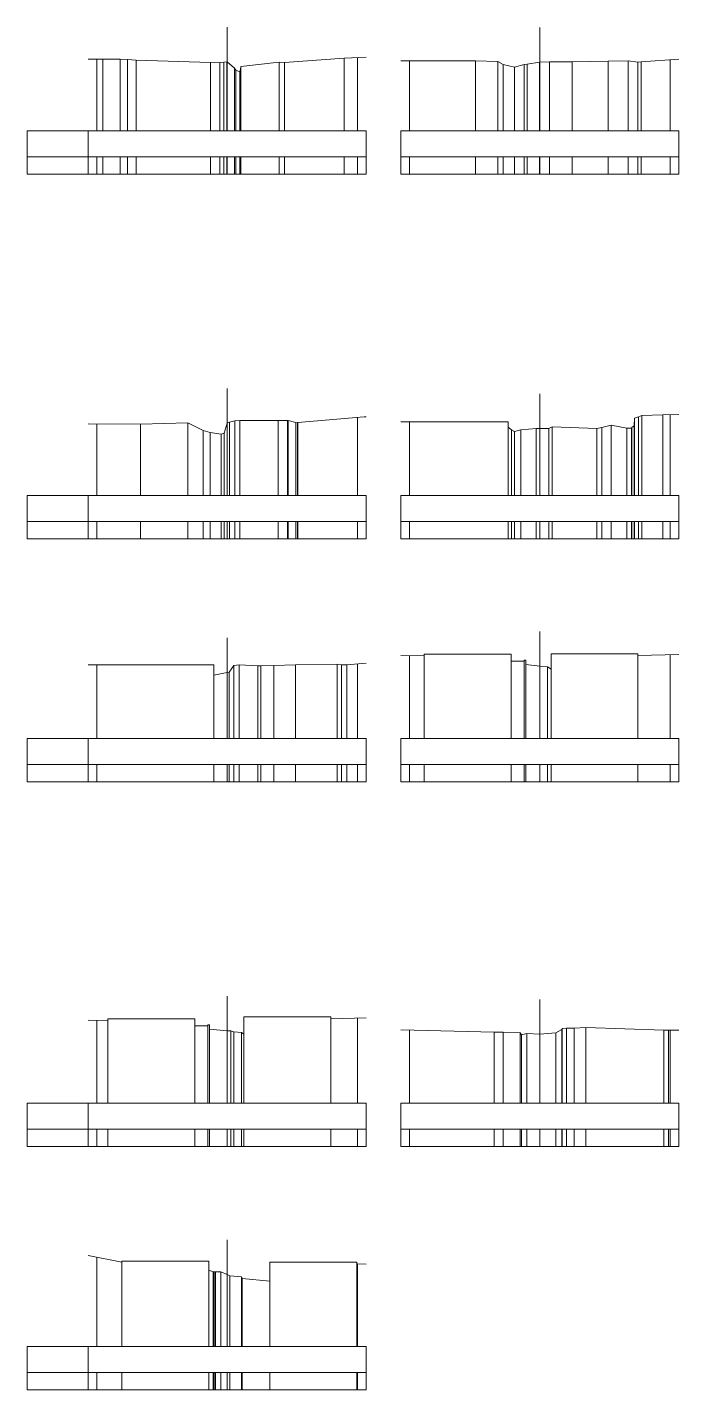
# Model space of a CAD drawing. Extents: x 2342 to 3638, y 3676 to 5069.
# Drawn here: x 3562.5 to 3637.5, y 3676.2 to 3833.1 of the extents above; entities that cross this region are included whole.
import ezdxf

# ---------------------------------------------------------------- set-up
doc = ezdxf.new("R2010")
doc.units = 0
doc.header["$LTSCALE"] = 0.12
doc.layers.add('11', color=7, linetype='Continuous', lineweight=13)
doc.layers.add('19', color=7, linetype='Continuous', lineweight=13)

msp = doc.modelspace()

# ---------------------------------------------------------------- linework, layer by layer
at = {"layer": '11'}
for p, q in [((3585.5472, 3833.1296), (3585.5472, 3829.1296)), ((3621.5472, 3833.1096), (3621.5472, 3829.1096)), ((3562.5472, 3821.1998), (3601.5472, 3821.1998)), ((3562.5472, 3821.1998), (3601.5472, 3821.1998)), ((3562.5472, 3821.1998), (3562.5472, 3816.1998)), ((3569.5472, 3821.1998), (3569.5472, 3816.1998)), ((3601.5472, 3821.1998), (3601.5472, 3816.1998)), ((3605.5472, 3821.1998), (3637.5472, 3821.1998)), ((3605.5472, 3821.1998), (3637.5472, 3821.1998)), ((3605.5472, 3821.1998), (3605.5472, 3816.1998)), ((3637.5472, 3821.1998), (3637.5472, 3816.1998)), ((3562.5472, 3818.1998), (3601.5472, 3818.1998)), ((3570.5472, 3816.1998), (3570.5472, 3818.1998)), ((3571.2612, 3816.1998), (3571.2612, 3818.1998)), ((3573.251, 3816.1998), (3573.251, 3818.1998)), ((3574.0951, 3816.1998), (3574.0951, 3818.1998)), ((3575.0771, 3816.1998), (3575.0771, 3818.1998)), ((3583.6283, 3816.1998), (3583.6283, 3818.1998)), ((3584.7041, 3816.1998), (3584.7041, 3818.1998)), ((3584.709, 3816.1998), (3584.709, 3818.1998)), ((3585.1591, 3816.1998), (3585.1591, 3818.1998)), ((3585.519, 3816.1998), (3585.519, 3818.1998)), ((3585.5472, 3816.1998), (3585.5472, 3818.1998)), ((3586.4242, 3816.1998), (3586.4242, 3818.1998)), ((3586.5522, 3816.1998), (3586.5522, 3818.1998)), ((3587, 3816.1998), (3587, 3818.1998)), ((3587.084, 3816.1998), (3587.084, 3818.1998)), ((3587.1181, 3816.1998), (3587.1181, 3818.1998)), ((3591.5463, 3816.1998), (3591.5463, 3818.1998)), ((3592.1552, 3816.1998), (3592.1552, 3818.1998)), ((3599.0272, 3816.1998), (3599.0272, 3818.1998)), ((3600.5472, 3816.1998), (3600.5472, 3818.1998)), ((3605.5472, 3818.1998), (3637.5472, 3818.1998)), ((3606.5472, 3816.1998), (3606.5472, 3818.1998)), ((3614.1457, 3816.1998), (3614.1457, 3818.1998)), ((3616.7054, 3816.1998), (3616.7054, 3818.1998)), ((3617.333, 3816.1998), (3617.333, 3818.1998)), ((3618.6453, 3816.1998), (3618.6453, 3818.1998)), ((3619.7451, 3816.1998), (3619.7451, 3818.1998)), ((3620.1135, 3816.1998), (3620.1135, 3818.1998)), ((3621.5279, 3816.1998), (3621.5279, 3818.1998)), ((3621.5472, 3816.1998), (3621.5472, 3818.1998)), ((3622.6591, 3816.1998), (3622.6591, 3818.1998)), ((3625.2851, 3816.1998), (3625.2851, 3818.1998)), ((3629.4131, 3816.1998), (3629.4131, 3818.1998)), ((3631.7221, 3816.1998), (3631.7221, 3818.1998)), ((3632.8461, 3816.1998), (3632.8461, 3818.1998)), ((3633.2411, 3816.1998), (3633.2411, 3818.1998)), ((3636.5472, 3816.1998), (3636.5472, 3818.1998)), ((3562.5472, 3816.1998), (3601.5472, 3816.1998)), ((3605.5472, 3816.1998), (3637.5472, 3816.1998)), ((3585.5472, 3791.5098), (3585.5472, 3787.5098)), ((3621.5472, 3790.9098), (3621.5472, 3786.9098)), ((3562.5472, 3779.1998), (3601.5472, 3779.1998)), ((3562.5472, 3779.1998), (3601.5472, 3779.1998)), ((3562.5472, 3779.1998), (3562.5472, 3774.1998)), ((3569.5472, 3779.1998), (3569.5472, 3774.1998)), ((3601.5472, 3779.1998), (3601.5472, 3774.1998)), ((3605.5472, 3779.1998), (3637.5472, 3779.1998)), ((3605.5472, 3779.1998), (3637.5472, 3779.1998)), ((3605.5472, 3779.1998), (3605.5472, 3774.1998)), ((3637.5472, 3779.1998), (3637.5472, 3774.1998)), ((3562.5472, 3776.1998), (3601.5472, 3776.1998)), ((3570.5472, 3774.1998), (3570.5472, 3776.1998)), ((3575.5722, 3774.1998), (3575.5722, 3776.1998)), ((3581.0322, 3774.1998), (3581.0322, 3776.1998)), ((3582.7802, 3774.1998), (3582.7802, 3776.1998)), ((3583.622, 3774.1998), (3583.622, 3776.1998)), ((3584.853, 3774.1998), (3584.853, 3776.1998)), ((3585.2192, 3774.1998), (3585.2192, 3776.1998)), ((3585.5472, 3774.1998), (3585.5472, 3776.1998)), ((3585.8471, 3774.1998), (3585.8471, 3776.1998)), ((3586.438, 3774.1998), (3586.438, 3776.1998)), ((3587.0331, 3774.1998), (3587.0331, 3776.1998)), ((3591.4491, 3774.1998), (3591.4491, 3776.1998)), ((3592.5161, 3774.1998), (3592.5161, 3776.1998)), ((3592.5171, 3774.1998), (3592.5171, 3776.1998)), ((3592.5702, 3774.1998), (3592.5702, 3776.1998)), ((3593.4731, 3774.1998), (3593.4731, 3776.1998)), ((3593.4833, 3774.1998), (3593.4833, 3776.1998)), ((3593.6742, 3774.1998), (3593.6742, 3776.1998)), ((3593.7133, 3774.1998), (3593.7133, 3776.1998)), ((3600.5472, 3774.1998), (3600.5472, 3776.1998)), ((3605.5472, 3776.1998), (3637.5472, 3776.1998)), ((3606.5472, 3774.1998), (3606.5472, 3776.1998)), ((3617.9111, 3774.1998), (3617.9111, 3776.1998)), ((3617.9111, 3774.1998), (3617.9111, 3776.1998)), ((3618.2772, 3774.1998), (3618.2772, 3776.1998)), ((3618.6401, 3774.1998), (3618.6401, 3776.1998)), ((3619.3793, 3774.1998), (3619.3793, 3776.1998)), ((3621.147, 3774.1998), (3621.147, 3776.1998)), ((3621.5472, 3774.1998), (3621.5472, 3776.1998)), ((3622.5761, 3774.1998), (3622.5761, 3776.1998)), ((3622.979, 3774.1998), (3622.979, 3776.1998)), ((3628.126, 3774.1998), (3628.126, 3776.1998)), ((3628.6762, 3774.1998), (3628.6762, 3776.1998)), ((3629.7753, 3774.1998), (3629.7753, 3776.1998)), ((3631.5781, 3774.1998), (3631.5781, 3776.1998)), ((3632.1001, 3774.1998), (3632.1001, 3776.1998)), ((3632.1503, 3774.1998), (3632.1503, 3776.1998)), ((3632.4291, 3774.1998), (3632.4291, 3776.1998)), ((3632.4531, 3774.1998), (3632.4531, 3776.1998)), ((3632.9003, 3774.1998), (3632.9003, 3776.1998)), ((3633.2963, 3774.1998), (3633.2963, 3776.1998)), ((3635.7172, 3774.1998), (3635.7172, 3776.1998)), ((3636.5472, 3774.1998), (3636.5472, 3776.1998)), ((3562.5472, 3774.1998), (3601.5472, 3774.1998)), ((3605.5472, 3774.1998), (3637.5472, 3774.1998)), ((3621.5472, 3763.5397), (3621.5472, 3759.5397)), ((3585.5472, 3762.7999), (3585.5472, 3758.7999)), ((3562.5472, 3751.1998), (3601.5472, 3751.1998)), ((3562.5472, 3751.1998), (3601.5472, 3751.1998)), ((3562.5472, 3751.1998), (3562.5472, 3746.1998)), ((3569.5472, 3751.1998), (3569.5472, 3746.1998)), ((3601.5472, 3751.1998), (3601.5472, 3746.1998)), ((3605.5472, 3751.1998), (3637.5472, 3751.1998)), ((3605.5472, 3751.1998), (3637.5472, 3751.1998)), ((3605.5472, 3751.1998), (3605.5472, 3746.1998)), ((3637.5472, 3751.1998), (3637.5472, 3746.1998)), ((3562.5472, 3748.1998), (3601.5472, 3748.1998)), ((3570.5472, 3746.1998), (3570.5472, 3748.1998)), ((3584.0361, 3746.1998), (3584.0361, 3748.1998)), ((3585.5472, 3746.1998), (3585.5472, 3748.1998)), ((3585.791, 3746.1998), (3585.791, 3748.1998)), ((3586.334, 3746.1998), (3586.334, 3748.1998)), ((3586.96, 3746.1998), (3586.96, 3748.1998)), ((3589.1102, 3746.1998), (3589.1102, 3748.1998)), ((3589.4491, 3746.1998), (3589.4491, 3748.1998)), ((3590.9341, 3746.1998), (3590.9341, 3748.1998)), ((3593.4203, 3746.1998), (3593.4203, 3748.1998)), ((3598.2352, 3746.1998), (3598.2352, 3748.1998)), ((3598.728, 3746.1998), (3598.728, 3748.1998)), ((3599.356, 3746.1998), (3599.356, 3748.1998)), ((3600.5472, 3746.1998), (3600.5472, 3748.1998)), ((3605.5472, 3748.1998), (3637.5472, 3748.1998)), ((3606.5472, 3746.1998), (3606.5472, 3748.1998)), ((3608.247, 3746.1998), (3608.247, 3748.1998)), ((3608.247, 3746.1998), (3608.247, 3748.1998)), ((3618.247, 3746.1998), (3618.247, 3748.1998)), ((3618.247, 3746.1998), (3618.247, 3748.1998)), ((3619.747, 3746.1998), (3619.747, 3748.1998)), ((3619.9472, 3746.1998), (3619.9472, 3748.1998)), ((3621.5472, 3746.1998), (3621.5472, 3748.1998)), ((3622.4472, 3746.1998), (3622.4472, 3748.1998)), ((3622.8471, 3746.1998), (3622.8471, 3748.1998)), ((3632.8471, 3746.1998), (3632.8471, 3748.1998)), ((3636.5472, 3746.1998), (3636.5472, 3748.1998)), ((3562.5472, 3746.1998), (3601.5472, 3746.1998)), ((3605.5472, 3746.1998), (3637.5472, 3746.1998)), ((3585.5472, 3721.5499), (3585.5472, 3717.5499)), ((3621.5472, 3721.1496), (3621.5472, 3717.1496)), ((3562.5472, 3709.1998), (3601.5472, 3709.1998)), ((3562.5472, 3709.1998), (3601.5472, 3709.1998)), ((3562.5472, 3709.1998), (3562.5472, 3704.1998)), ((3569.5472, 3709.1998), (3569.5472, 3704.1998)), ((3601.5472, 3709.1998), (3601.5472, 3704.1998)), ((3605.5472, 3709.1998), (3637.5472, 3709.1998)), ((3605.5472, 3709.1998), (3637.5472, 3709.1998)), ((3605.5472, 3709.1998), (3605.5472, 3704.1998)), ((3637.5472, 3709.1998), (3637.5472, 3704.1998)), ((3562.5472, 3706.1998), (3601.5472, 3706.1998)), ((3570.5472, 3704.1998), (3570.5472, 3706.1998)), ((3571.8379, 3704.1998), (3571.8379, 3706.1998)), ((3571.8383, 3704.1998), (3571.8383, 3706.1998)), ((3581.8379, 3704.1998), (3581.8379, 3706.1998)), ((3581.8383, 3704.1998), (3581.8383, 3706.1998)), ((3583.3379, 3704.1998), (3583.3379, 3706.1998)), ((3583.3383, 3704.1998), (3583.3383, 3706.1998)), ((3583.5381, 3704.1998), (3583.5381, 3706.1998)), ((3583.5381, 3704.1998), (3583.5381, 3706.1998)), ((3585.5472, 3704.1998), (3585.5472, 3706.1998)), ((3585.9721, 3704.1998), (3585.9721, 3706.1998)), ((3586.3192, 3704.1998), (3586.3192, 3706.1998)), ((3587.1962, 3704.1998), (3587.1962, 3706.1998)), ((3587.4961, 3704.1998), (3587.4961, 3706.1998)), ((3597.4961, 3704.1998), (3597.4961, 3706.1998)), ((3597.4964, 3704.1998), (3597.4964, 3706.1998)), ((3600.5472, 3704.1998), (3600.5472, 3706.1998)), ((3605.5472, 3706.1998), (3637.5472, 3706.1998)), ((3606.5472, 3704.1998), (3606.5472, 3706.1998)), ((3616.2992, 3704.1998), (3616.2992, 3706.1998)), ((3617.3182, 3704.1998), (3617.3182, 3706.1998)), ((3619.2881, 3704.1998), (3619.2881, 3706.1998)), ((3619.435, 3704.1998), (3619.435, 3706.1998)), ((3620.0663, 3704.1998), (3620.0663, 3706.1998)), ((3621.5472, 3704.1998), (3621.5472, 3706.1998)), ((3623.3921, 3704.1998), (3623.3921, 3706.1998)), ((3624.102, 3704.1998), (3624.102, 3706.1998)), ((3624.1211, 3704.1998), (3624.1211, 3706.1998)), ((3624.6102, 3704.1998), (3624.6102, 3706.1998)), ((3625.4931, 3704.1998), (3625.4931, 3706.1998)), ((3626.8593, 3704.1998), (3626.8593, 3706.1998)), ((3635.8392, 3704.1998), (3635.8392, 3706.1998)), ((3636.356, 3704.1998), (3636.356, 3706.1998)), ((3636.5472, 3704.1998), (3636.5472, 3706.1998)), ((3562.5472, 3704.1998), (3601.5472, 3704.1998)), ((3605.5472, 3704.1998), (3637.5472, 3704.1998)), ((3585.5472, 3693.4596), (3585.5472, 3689.4596)), ((3562.5472, 3681.1998), (3601.5472, 3681.1998)), ((3562.5472, 3681.1998), (3601.5472, 3681.1998)), ((3562.5472, 3681.1998), (3562.5472, 3676.1998)), ((3569.5472, 3681.1998), (3569.5472, 3676.1998)), ((3601.5472, 3681.1998), (3601.5472, 3676.1998)), ((3562.5472, 3678.1998), (3601.5472, 3678.1998)), ((3570.5472, 3676.1998), (3570.5472, 3678.1998)), ((3573.44, 3676.1998), (3573.44, 3678.1998)), ((3573.44, 3676.1998), (3573.44, 3678.1998)), ((3583.44, 3676.1998), (3583.44, 3678.1998)), ((3583.4403, 3676.1998), (3583.4403, 3678.1998)), ((3583.938, 3676.1998), (3583.938, 3678.1998)), ((3584.0482, 3676.1998), (3584.0482, 3678.1998)), ((3584.2041, 3676.1998), (3584.2041, 3678.1998)), ((3584.8451, 3676.1998), (3584.8451, 3678.1998)), ((3585.5472, 3676.1998), (3585.5472, 3678.1998)), ((3585.875, 3676.1998), (3585.875, 3678.1998)), ((3587.1952, 3676.1998), (3587.1952, 3678.1998)), ((3587.289, 3676.1998), (3587.289, 3678.1998)), ((3590.4741, 3676.1998), (3590.4741, 3678.1998)), ((3600.4741, 3676.1998), (3600.4741, 3678.1998)), ((3600.4741, 3676.1998), (3600.4741, 3678.1998)), ((3600.5472, 3676.1998), (3600.5472, 3678.1998)), ((3562.5472, 3676.1998), (3601.5472, 3676.1998))]:
    msp.add_line(p, q, dxfattribs=at)
for points in [[(3569.5472, 3829.4633), (3571.2612, 3829.4537), (3571.2612, 3829.4537), (3573.251, 3829.4659), (3573.251, 3829.4659), (3574.0951, 3829.4327), (3574.0951, 3829.4327), (3575.0771, 3829.3488), (3575.0771, 3829.3488), (3583.6283, 3829.0758), (3583.6283, 3829.0758), (3584.7041, 3829.0328), (3584.7041, 3829.0328), (3584.709, 3829.0846), (3584.709, 3829.0846), (3585.1591, 3829.1056), (3585.1591, 3829.1056), (3585.519, 3829.1529), (3585.519, 3829.1529), (3585.5472, 3829.1296), (3585.5472, 3829.1296), (3586.4242, 3828.4268), (3586.4242, 3828.4268), (3586.5522, 3828.1877), (3586.5522, 3828.1877), (3587, 3828.0036), (3587, 3828.0036), (3587.084, 3828.2989), (3587.084, 3828.2989), (3587.1181, 3828.6119), (3587.1181, 3828.6119), (3591.5463, 3829.1076), (3591.5463, 3829.1076), (3592.1552, 3829.0518), (3592.1552, 3829.0518), (3599.0272, 3829.5817), (3599.0272, 3829.5817), (3601.5472, 3829.6985)], [(3605.5472, 3829.2749), (3606.1608, 3829.2785), (3606.1608, 3829.2785), (3614.1457, 3829.249), (3614.1457, 3829.249), (3616.7054, 3829.2028), (3616.7054, 3829.2028), (3617.333, 3828.8507), (3617.333, 3828.8507), (3618.6453, 3828.523), (3618.6453, 3828.523), (3619.7451, 3828.8435), (3619.7451, 3828.8435), (3620.1135, 3828.872), (3620.1135, 3828.872), (3621.5279, 3829.1079), (3621.5279, 3829.1079), (3621.5472, 3829.1096), (3621.5472, 3829.1096), (3622.6591, 3829.1453), (3622.6591, 3829.1453), (3625.2851, 3829.1362), (3625.2851, 3829.1362), (3629.4131, 3829.231), (3629.4131, 3829.231), (3631.7221, 3829.2749), (3631.7221, 3829.2749), (3632.8461, 3829.1148), (3632.8461, 3829.1148), (3633.2411, 3829.1325), (3633.2411, 3829.1325), (3637.5472, 3829.4649)], [(3562.5472, 3821.1998), (3562.5472, 3818.1998), (3562.5472, 3816.1998)], [(3605.5472, 3787.6847), (3617.9111, 3787.6847), (3617.9111, 3787.6847), (3617.9111, 3787.0846), (3617.9111, 3787.0846), (3618.2772, 3786.7628), (3618.2772, 3786.7628), (3618.6401, 3786.5627), (3618.6401, 3786.5627), (3619.3793, 3786.7589), (3619.3793, 3786.7589), (3621.147, 3786.9049), (3621.147, 3786.9049), (3621.5472, 3786.9098), (3621.5472, 3786.9098), (3622.5761, 3786.9108), (3622.5761, 3786.9108), (3622.979, 3787.1037), (3622.979, 3787.1037), (3628.126, 3786.9186), (3628.126, 3786.9186), (3628.6762, 3787.0197), (3628.6762, 3787.0197), (3629.7753, 3787.3018), (3629.7753, 3787.3018), (3631.5781, 3786.9498), (3631.5781, 3786.9498), (3632.1001, 3786.9636), (3632.1001, 3786.9636), (3632.1503, 3787.0479), (3632.1503, 3787.0479), (3632.4291, 3787.2159), (3632.4291, 3787.2159), (3632.4531, 3788.1129), (3632.4531, 3788.1129), (3632.9003, 3788.2467), (3632.9003, 3788.2467), (3633.2963, 3788.4108), (3633.2963, 3788.4108), (3635.7172, 3788.4787), (3635.7172, 3788.4787), (3637.5472, 3788.541)], [(3569.5472, 3787.4485), (3575.5722, 3787.4006), (3575.5722, 3787.4006), (3581.0322, 3787.5676), (3581.0322, 3787.5676), (3582.7802, 3786.6667), (3582.7802, 3786.6667), (3583.622, 3786.4439), (3583.622, 3786.4439), (3584.853, 3786.2717), (3584.853, 3786.2717), (3585.2192, 3786.3878), (3585.2192, 3786.3878), (3585.5472, 3787.5098), (3585.5472, 3787.5098), (3585.8471, 3787.6348), (3585.8471, 3787.6348), (3586.438, 3787.7897), (3586.438, 3787.7897), (3587.0331, 3787.8199), (3587.0331, 3787.8199), (3591.4491, 3787.8497), (3591.4491, 3787.8497), (3592.5161, 3787.8287), (3592.5161, 3787.8287), (3592.5171, 3787.8438), (3592.5171, 3787.8438), (3592.5702, 3787.8478), (3592.5702, 3787.8478), (3593.4731, 3787.5886), (3593.4731, 3787.5886), (3593.4833, 3787.5646), (3593.4833, 3787.5646), (3593.6742, 3787.5909), (3593.6742, 3787.5909), (3593.7133, 3787.5886), (3593.7133, 3787.5886), (3601.3271, 3788.2628), (3601.3271, 3788.2628), (3601.5472, 3788.2746)], [(3562.5472, 3779.1998), (3562.5472, 3776.1998), (3562.5472, 3774.1998)], [(3605.5472, 3760.7625), (3608.247, 3760.7136), (3608.247, 3760.7136), (3608.247, 3760.9137), (3608.247, 3760.9137), (3618.247, 3760.9137), (3618.247, 3760.9137), (3618.247, 3760.1138), (3618.247, 3760.1138), (3619.747, 3760.1138), (3619.747, 3760.1138), (3619.747, 3760.2136), (3619.747, 3760.2136), (3619.9472, 3760.2136), (3619.9472, 3760.2136), (3619.9472, 3759.7136), (3619.9472, 3759.7136), (3621.5472, 3759.5397), (3621.5472, 3759.5397), (3622.4472, 3759.4528), (3622.4472, 3759.4528), (3622.8471, 3759.1768), (3622.8471, 3759.1768), (3622.8471, 3760.9767), (3622.8471, 3760.9767), (3632.8471, 3760.9767), (3632.8471, 3760.9767), (3632.8471, 3760.7766), (3632.8471, 3760.7766), (3637.5472, 3760.8707)], [(3569.5472, 3759.7116), (3584.0361, 3759.7116), (3584.0361, 3759.7116), (3584.0361, 3758.5118), (3584.0361, 3758.5118), (3585.5472, 3758.7999), (3585.5472, 3758.7999), (3585.791, 3758.8409), (3585.791, 3758.8409), (3586.334, 3759.6227), (3586.334, 3759.6227), (3586.96, 3759.6978), (3586.96, 3759.6978), (3589.1102, 3759.5646), (3589.1102, 3759.5646), (3589.4491, 3759.5617), (3589.4491, 3759.5617), (3590.9341, 3759.6348), (3590.9341, 3759.6348), (3593.4203, 3759.6867), (3593.4203, 3759.6867), (3598.2352, 3759.7667), (3598.2352, 3759.7667), (3598.728, 3759.6778), (3598.728, 3759.6778), (3599.356, 3759.7047), (3599.356, 3759.7047), (3601.5472, 3759.8865)], [(3562.5472, 3751.1998), (3562.5472, 3748.1998), (3562.5472, 3746.1998)], [(3569.5472, 3718.7651), (3571.8379, 3718.7238), (3571.8379, 3718.7238), (3571.8383, 3718.9239), (3571.8383, 3718.9239), (3581.8379, 3718.9239), (3581.8379, 3718.9239), (3581.8383, 3718.1237), (3581.8383, 3718.1237), (3583.3379, 3718.1237), (3583.3379, 3718.1237), (3583.3383, 3718.2238), (3583.3383, 3718.2238), (3583.5381, 3718.2238), (3583.5381, 3718.2238), (3583.5381, 3717.7238), (3583.5381, 3717.7238), (3585.5472, 3717.5499), (3585.5472, 3717.5499), (3585.9721, 3717.5479), (3585.9721, 3717.5479), (3586.3192, 3717.4259), (3586.3192, 3717.4259), (3587.1962, 3717.3356), (3587.1962, 3717.3356), (3587.4961, 3717.1368), (3587.4961, 3717.1368), (3587.4961, 3719.1368), (3587.4961, 3719.1368), (3597.4961, 3719.1368), (3597.4961, 3719.1368), (3597.4964, 3718.9367), (3597.4964, 3718.9367), (3601.5472, 3719.0177)], [(3605.5472, 3717.6473), (3616.2992, 3717.3967), (3616.2992, 3717.3967), (3617.3182, 3717.3727), (3617.3182, 3717.3727), (3619.2881, 3717.3136), (3619.2881, 3717.3136), (3619.435, 3717.0919), (3619.435, 3717.0919), (3620.0663, 3717.2218), (3620.0663, 3717.2218), (3621.5472, 3717.1496), (3621.5472, 3717.1496), (3623.3921, 3717.3248), (3623.3921, 3717.3248), (3624.102, 3717.6877), (3624.102, 3717.6877), (3624.1211, 3717.8199), (3624.1211, 3717.8199), (3624.6102, 3717.8317), (3624.6102, 3717.8317), (3625.4931, 3717.8596), (3625.4931, 3717.8596), (3626.8593, 3717.9117), (3626.8593, 3717.9117), (3635.8392, 3717.6056), (3635.8392, 3717.6056), (3636.356, 3717.5997), (3636.356, 3717.5997), (3636.957, 3717.6056), (3636.957, 3717.6056), (3637.5472, 3717.6112)], [(3562.5472, 3709.1998), (3562.5472, 3706.1998), (3562.5472, 3704.1998)], [(3569.5472, 3691.6693), (3573.44, 3690.8907), (3573.44, 3690.8907), (3573.44, 3690.9908), (3573.44, 3690.9908), (3583.44, 3690.9908), (3583.44, 3690.9908), (3583.4403, 3689.9908), (3583.4403, 3689.9908), (3583.938, 3689.7907), (3583.938, 3689.7907), (3584.0482, 3689.7956), (3584.0482, 3689.7956), (3584.2041, 3689.7828), (3584.2041, 3689.7828), (3584.8451, 3689.7766), (3584.8451, 3689.7766), (3585.5472, 3689.4596), (3585.5472, 3689.4596), (3585.875, 3689.3048), (3585.875, 3689.3048), (3587.1952, 3689.2047), (3587.1952, 3689.2047), (3587.289, 3689.0046), (3587.289, 3689.0046), (3590.4741, 3688.7047), (3590.4741, 3688.7047), (3590.4741, 3690.9049), (3590.4741, 3690.9049), (3600.4741, 3690.9049), (3600.4741, 3690.9049), (3600.4741, 3690.7047), (3600.4741, 3690.7047), (3600.583, 3690.7008), (3600.583, 3690.7008), (3601.5472, 3690.6594)], [(3562.5472, 3681.1998), (3562.5472, 3678.1998), (3562.5472, 3676.1998)]]:
    msp.add_lwpolyline(points, dxfattribs=at)
at = {"layer": '19'}
for p, q in [((3570.5472, 3829.4577), (3570.5472, 3821.1998)), ((3571.2612, 3829.4537), (3571.2612, 3821.1998)), ((3573.251, 3829.4659), (3573.251, 3821.1998)), ((3574.0951, 3829.4327), (3574.0951, 3821.1998)), ((3575.0771, 3829.3488), (3575.0771, 3821.1998)), ((3585.1591, 3829.1056), (3585.1591, 3821.1998)), ((3585.519, 3829.1529), (3585.519, 3821.1998)), ((3585.5472, 3829.1296), (3585.5472, 3821.1998)), ((3591.5463, 3829.1076), (3591.5463, 3821.1998)), ((3599.0272, 3829.5817), (3599.0272, 3821.1998)), ((3600.5472, 3829.6522), (3600.5472, 3821.1998)), ((3606.5472, 3829.2772), (3606.5472, 3821.1998)), ((3614.1457, 3829.249), (3614.1457, 3821.1998)), ((3616.7054, 3829.2028), (3616.7054, 3821.1998)), ((3621.5279, 3829.1079), (3621.5279, 3821.1998)), ((3621.5472, 3829.1096), (3621.5472, 3821.1998)), ((3622.6591, 3829.1453), (3622.6591, 3821.1998)), ((3625.2851, 3829.1362), (3625.2851, 3821.1998)), ((3629.4131, 3829.231), (3629.4131, 3821.1998)), ((3631.7221, 3829.2749), (3631.7221, 3821.1998)), ((3632.8461, 3829.1148), (3632.8461, 3821.1998)), ((3633.2411, 3829.1325), (3633.2411, 3821.1998)), ((3636.5472, 3829.3875), (3636.5472, 3821.1998)), ((3583.6283, 3829.0758), (3583.6283, 3821.1998)), ((3584.7041, 3829.0328), (3584.7041, 3821.1998)), ((3584.709, 3829.0846), (3584.709, 3821.1998)), ((3586.4242, 3828.4268), (3586.4242, 3821.1998)), ((3586.5522, 3828.1877), (3586.5522, 3821.1998)), ((3587, 3828.0036), (3587, 3821.1998)), ((3587.084, 3828.2989), (3587.084, 3821.1998)), ((3587.1181, 3828.6119), (3587.1181, 3821.1998)), ((3592.1552, 3829.0518), (3592.1552, 3821.1998)), ((3617.333, 3828.8507), (3617.333, 3821.1998)), ((3618.6453, 3828.523), (3618.6453, 3821.1998)), ((3619.7451, 3828.8435), (3619.7451, 3821.1998)), ((3620.1135, 3828.872), (3620.1135, 3821.1998)), ((3633.2963, 3788.4108), (3633.2963, 3779.1998)), ((3635.7172, 3788.4787), (3635.7172, 3779.1998)), ((3636.5472, 3788.5069), (3636.5472, 3779.1998)), ((3570.5472, 3787.4406), (3570.5472, 3779.1998)), ((3575.5722, 3787.4006), (3575.5722, 3779.1998)), ((3581.0322, 3787.5676), (3581.0322, 3779.1998)), ((3585.5472, 3787.5098), (3585.5472, 3779.1998)), ((3585.8471, 3787.6348), (3585.8471, 3779.1998)), ((3586.438, 3787.7897), (3586.438, 3779.1998)), ((3587.0331, 3787.8199), (3587.0331, 3779.1998)), ((3591.4491, 3787.8497), (3591.4491, 3779.1998)), ((3592.5161, 3787.8287), (3592.5161, 3779.1998)), ((3592.5171, 3787.8438), (3592.5171, 3779.1998)), ((3592.5702, 3787.8478), (3592.5702, 3779.1998)), ((3593.4731, 3787.5886), (3593.4731, 3779.1998)), ((3593.4833, 3787.5646), (3593.4833, 3779.1998)), ((3593.6742, 3787.5909), (3593.6742, 3779.1998)), ((3593.7133, 3787.5886), (3593.7133, 3779.1998)), ((3600.5472, 3788.1936), (3600.5472, 3779.1998)), ((3606.5472, 3787.6847), (3606.5472, 3779.1998)), ((3617.9111, 3787.6847), (3617.9111, 3779.1998)), ((3617.9111, 3787.0846), (3617.9111, 3779.1998)), ((3618.2772, 3786.7628), (3618.2772, 3779.1998)), ((3619.3793, 3786.7589), (3619.3793, 3779.1998)), ((3621.147, 3786.9049), (3621.147, 3779.1998)), ((3621.5472, 3786.9098), (3621.5472, 3779.1998)), ((3622.5761, 3786.9108), (3622.5761, 3779.1998)), ((3622.979, 3787.1037), (3622.979, 3779.1998)), ((3628.126, 3786.9186), (3628.126, 3779.1998)), ((3628.6762, 3787.0197), (3628.6762, 3779.1998)), ((3629.7753, 3787.3018), (3629.7753, 3779.1998)), ((3631.5781, 3786.9498), (3631.5781, 3779.1998)), ((3632.1001, 3786.9636), (3632.1001, 3779.1998)), ((3632.1503, 3787.0479), (3632.1503, 3779.1998)), ((3632.4291, 3787.2159), (3632.4291, 3779.1998)), ((3632.4531, 3788.1129), (3632.4531, 3779.1998)), ((3632.9003, 3788.2467), (3632.9003, 3779.1998)), ((3582.7802, 3786.6667), (3582.7802, 3779.1998)), ((3583.622, 3786.4439), (3583.622, 3779.1998)), ((3584.853, 3786.2717), (3584.853, 3779.1998)), ((3585.2192, 3786.3878), (3585.2192, 3779.1998)), ((3618.6401, 3786.5627), (3618.6401, 3779.1998)), ((3606.5472, 3760.7444), (3606.5472, 3751.1998)), ((3608.247, 3760.9137), (3608.247, 3751.1998)), ((3608.247, 3760.7136), (3608.247, 3751.1998)), ((3618.247, 3760.9137), (3618.247, 3751.1998)), ((3618.247, 3760.1138), (3618.247, 3751.1998)), ((3619.747, 3760.2136), (3619.747, 3751.1998)), ((3619.747, 3760.1138), (3619.747, 3751.1998)), ((3619.9472, 3760.2136), (3619.9472, 3751.1998)), ((3622.8471, 3760.9767), (3622.8471, 3751.1998)), ((3632.8471, 3760.9767), (3632.8471, 3751.1998)), ((3632.8471, 3760.7766), (3632.8471, 3751.1998)), ((3636.5472, 3760.8507), (3636.5472, 3751.1998)), ((3570.5472, 3759.7116), (3570.5472, 3751.1998)), ((3584.0361, 3759.7116), (3584.0361, 3751.1998)), ((3584.0361, 3758.5118), (3584.0361, 3751.1998)), ((3585.5472, 3758.7999), (3585.5472, 3751.1998)), ((3585.791, 3758.8409), (3585.791, 3751.1998)), ((3586.334, 3759.6227), (3586.334, 3751.1998)), ((3586.96, 3759.6978), (3586.96, 3751.1998)), ((3589.1102, 3759.5646), (3589.1102, 3751.1998)), ((3589.4491, 3759.5617), (3589.4491, 3751.1998)), ((3590.9341, 3759.6348), (3590.9341, 3751.1998)), ((3593.4203, 3759.6867), (3593.4203, 3751.1998)), ((3598.2352, 3759.7667), (3598.2352, 3751.1998)), ((3598.728, 3759.6778), (3598.728, 3751.1998)), ((3599.356, 3759.7047), (3599.356, 3751.1998)), ((3600.5472, 3759.8035), (3600.5472, 3751.1998)), ((3619.9472, 3759.7136), (3619.9472, 3751.1998)), ((3621.5472, 3759.5397), (3621.5472, 3751.1998)), ((3622.4472, 3759.4528), (3622.4472, 3751.1998)), ((3622.8471, 3759.1768), (3622.8471, 3751.1998)), ((3570.5472, 3718.747), (3570.5472, 3709.1998)), ((3571.8379, 3718.7238), (3571.8379, 3709.1998)), ((3571.8383, 3718.9239), (3571.8383, 3709.1998)), ((3581.8379, 3718.9239), (3581.8379, 3709.1998)), ((3581.8383, 3718.1237), (3581.8383, 3709.1998)), ((3583.3379, 3718.1237), (3583.3379, 3709.1998)), ((3583.3383, 3718.2238), (3583.3383, 3709.1998)), ((3583.5381, 3718.2238), (3583.5381, 3709.1998)), ((3583.5381, 3717.7238), (3583.5381, 3709.1998)), ((3587.4961, 3719.1368), (3587.4961, 3709.1998)), ((3597.4961, 3719.1368), (3597.4961, 3709.1998)), ((3597.4964, 3718.9367), (3597.4964, 3709.1998)), ((3600.5472, 3718.9977), (3600.5472, 3709.1998)), ((3624.102, 3717.6877), (3624.102, 3709.1998)), ((3624.1211, 3717.8199), (3624.1211, 3709.1998)), ((3624.6102, 3717.8317), (3624.6102, 3709.1998)), ((3625.4931, 3717.8596), (3625.4931, 3709.1998)), ((3626.8593, 3717.9117), (3626.8593, 3709.1998)), ((3585.5472, 3717.5499), (3585.5472, 3709.1998)), ((3585.9721, 3717.5479), (3585.9721, 3709.1998)), ((3586.3192, 3717.4259), (3586.3192, 3709.1998)), ((3587.1962, 3717.3356), (3587.1962, 3709.1998)), ((3587.4961, 3717.1368), (3587.4961, 3709.1998)), ((3606.5472, 3717.624), (3606.5472, 3709.1998)), ((3616.2992, 3717.3967), (3616.2992, 3709.1998)), ((3617.3182, 3717.3727), (3617.3182, 3709.1998)), ((3619.2881, 3717.3136), (3619.2881, 3709.1998)), ((3619.435, 3717.0919), (3619.435, 3709.1998)), ((3620.0663, 3717.2218), (3620.0663, 3709.1998)), ((3621.5472, 3717.1496), (3621.5472, 3709.1998)), ((3623.3921, 3717.3248), (3623.3921, 3709.1998)), ((3635.8392, 3717.6056), (3635.8392, 3709.1998)), ((3636.356, 3717.5997), (3636.356, 3709.1998)), ((3636.5472, 3717.6017), (3636.5472, 3709.1998)), ((3570.5472, 3691.4695), (3570.5472, 3681.1998)), ((3573.44, 3690.9908), (3573.44, 3681.1998)), ((3583.44, 3690.9908), (3583.44, 3681.1998)), ((3573.44, 3690.8907), (3573.44, 3681.1998)), ((3583.4403, 3689.9908), (3583.4403, 3681.1998)), ((3583.938, 3689.7907), (3583.938, 3681.1998)), ((3584.0482, 3689.7956), (3584.0482, 3681.1998)), ((3584.2041, 3689.7828), (3584.2041, 3681.1998)), ((3584.8451, 3689.7766), (3584.8451, 3681.1998)), ((3585.5472, 3689.4596), (3585.5472, 3681.1998)), ((3590.4741, 3690.9049), (3590.4741, 3681.1998)), ((3600.4741, 3690.9049), (3600.4741, 3681.1998)), ((3600.4741, 3690.7047), (3600.4741, 3681.1998)), ((3600.5472, 3690.7021), (3600.5472, 3681.1998)), ((3585.875, 3689.3048), (3585.875, 3681.1998)), ((3587.1952, 3689.2047), (3587.1952, 3681.1998)), ((3587.289, 3689.0046), (3587.289, 3681.1998)), ((3590.4741, 3688.7047), (3590.4741, 3681.1998))]:
    msp.add_line(p, q, dxfattribs=at)

doc.saveas('drawing.dxf')
